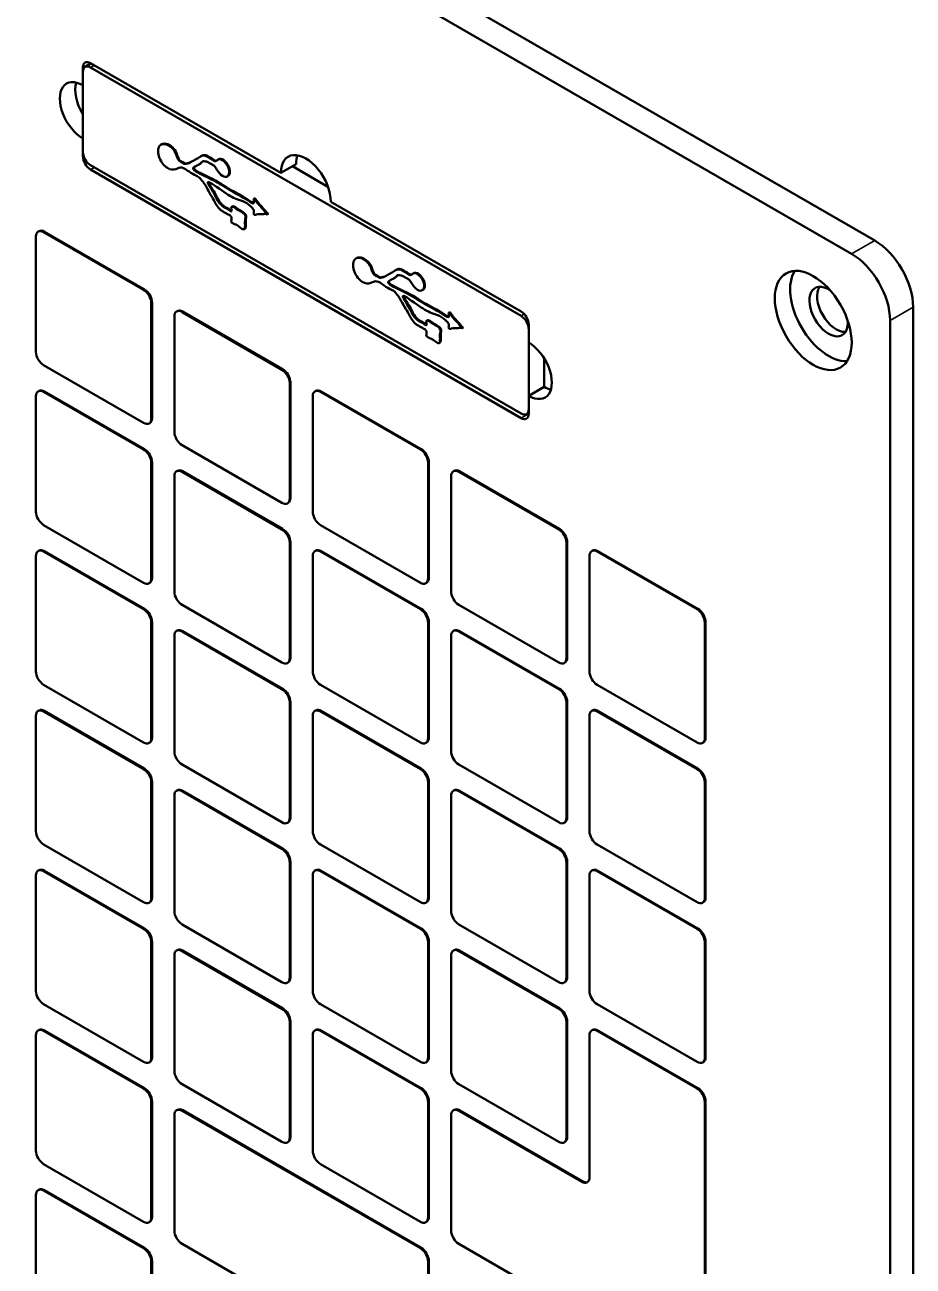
# Model space of a CAD drawing. Header units: millimetres. Extents: x 4735 to 8066, y 756 to 2595.
# Drawn here: x 6259.1 to 6340.8, y 2260.3 to 2374.5 of the extents above; entities that cross this region are included whole.
import ezdxf

# ---------------------------------------------------------------- set-up
doc = ezdxf.new("R2010")
doc.units = ezdxf.units.MM
doc.header["$LTSCALE"] = 1.8
doc.layers.add('외형선(ISO)', color=7, linetype='Continuous', lineweight=50)
doc.layers.add('좁은 외형선(ISO)', color=7, linetype='Continuous', lineweight=35)

msp = doc.modelspace()

# ---------------------------------------------------------------- linework, layer by layer
at = {"layer": '외형선(ISO)'}
for p, q in [((6337.298, 2354.632), (6026.171, 2534.261)), ((6024.049, 2533.036), (6335.176, 2353.407)), ((6264.673, 2370.603), (6265.233, 2370.927)), ((6265.173, 2370.962), (6282.674, 2360.858)), ((6264.466, 2368.921), (6264.466, 2370.554)), ((6264.466, 2362.797), (6264.466, 2370.145)), ((6265.173, 2370.554), (6304.771, 2347.692)), ((6264.466, 2362.389), (6264.466, 2364.022)), ((6271.709, 2363.496), (6271.638, 2363.455)), ((6274.608, 2361.971), (6274.537, 2361.93)), ((6275.402, 2362.431), (6275.331, 2362.39)), ((6276.968, 2362.121), (6276.898, 2362.08)), ((6304.771, 2338.71), (6265.173, 2361.572)), ((6304.771, 2338.302), (6265.173, 2361.164)), ((6275.186, 2361.66), (6275.116, 2361.619)), ((6277.815, 2360.576), (6277.744, 2360.535)), ((6284.088, 2361.674), (6282.674, 2360.858)), ((6287.01, 2359.579), (6283.734, 2361.47)), ((6280.259, 2358.514), (6280.189, 2358.473)), ((6278.217, 2357.775), (6278.146, 2357.734)), ((6287.27, 2358.204), (6304.771, 2348.1)), ((6281.5, 2357.08), (6281.429, 2357.039)), ((6260.152, 2344.385), (6260.152, 2354.999)), ((6260.43, 2355.498), (6260.359, 2355.457)), ((6260.859, 2355.408), (6270.052, 2350.1)), ((6260.93, 2355.448), (6270.122, 2350.141)), ((6279.355, 2355.706), (6279.284, 2355.665)), ((6289.642, 2353.019), (6289.572, 2352.978)), ((6292.541, 2351.495), (6292.471, 2351.454)), ((6293.335, 2351.954), (6293.265, 2351.913)), ((6294.902, 2351.644), (6294.831, 2351.603)), ((6293.12, 2351.184), (6293.049, 2351.143)), ((6295.748, 2350.099), (6295.677, 2350.058)), ((6270.759, 2348.876), (6270.759, 2338.261)), ((6270.83, 2348.916), (6270.83, 2338.302)), ((6273.158, 2348.149), (6273.087, 2348.109)), ((6273.587, 2348.059), (6282.78, 2342.752)), ((6273.658, 2348.1), (6282.85, 2342.793)), ((6298.193, 2348.037), (6298.122, 2347.996)), ((6340.833, 2030.074), (6340.833, 2348.508)), ((6272.88, 2337.036), (6272.88, 2347.651)), ((6296.15, 2347.298), (6296.08, 2347.258)), ((6305.478, 2346.875), (6305.478, 2345.242)), ((6338.712, 2347.283), (6338.712, 2028.85)), ((6299.434, 2346.603), (6299.363, 2346.562)), ((6305.478, 2346.467), (6305.478, 2339.118)), ((6297.288, 2345.229), (6297.217, 2345.188)), ((6306.892, 2341.16), (6306.892, 2343.802)), ((6270.052, 2337.853), (6260.859, 2343.16)), ((6283.487, 2341.527), (6283.487, 2330.913)), ((6283.557, 2341.568), (6283.557, 2330.953)), ((6305.478, 2340.343), (6306.892, 2341.16)), ((6260.152, 2329.688), (6260.152, 2340.302)), ((6260.43, 2340.801), (6260.359, 2340.76)), ((6260.859, 2340.711), (6270.052, 2335.403)), ((6260.93, 2340.751), (6270.122, 2335.444)), ((6285.608, 2329.688), (6285.608, 2340.302)), ((6285.886, 2340.801), (6285.815, 2340.76)), ((6286.315, 2340.711), (6295.508, 2335.403)), ((6286.386, 2340.751), (6295.578, 2335.444)), ((6305.478, 2340.343), (6305.478, 2338.71)), ((6270.622, 2337.844), (6270.552, 2337.803)), ((6305.271, 2338.661), (6305.478, 2338.78)), ((6282.78, 2330.504), (6273.587, 2335.812)), ((6270.759, 2334.179), (6270.759, 2323.564)), ((6270.83, 2334.219), (6270.83, 2323.605)), ((6273.158, 2333.452), (6273.087, 2333.412)), ((6273.587, 2333.362), (6282.78, 2328.055)), ((6273.658, 2333.403), (6282.85, 2328.096)), ((6296.215, 2334.179), (6296.215, 2323.564)), ((6296.285, 2334.219), (6296.285, 2323.605)), ((6298.614, 2333.452), (6298.543, 2333.412)), ((6299.043, 2333.362), (6308.235, 2328.055)), ((6299.114, 2333.403), (6308.306, 2328.096)), ((6272.88, 2322.339), (6272.88, 2332.954)), ((6298.336, 2322.339), (6298.336, 2332.954)), ((6283.35, 2330.496), (6283.28, 2330.455)), ((6270.052, 2323.156), (6260.859, 2328.463)), ((6295.508, 2323.156), (6286.315, 2328.463)), ((6283.487, 2326.83), (6283.487, 2316.216)), ((6283.557, 2326.871), (6283.557, 2316.257)), ((6308.943, 2326.83), (6308.943, 2316.216)), ((6309.013, 2326.871), (6309.013, 2316.257)), ((6260.152, 2314.991), (6260.152, 2325.605)), ((6260.43, 2326.104), (6260.359, 2326.063)), ((6260.859, 2326.014), (6270.052, 2320.706)), ((6260.93, 2326.054), (6270.122, 2320.747)), ((6285.608, 2314.991), (6285.608, 2325.605)), ((6285.886, 2326.104), (6285.815, 2326.063)), ((6286.315, 2326.014), (6295.508, 2320.706)), ((6286.386, 2326.054), (6295.578, 2320.747)), ((6311.064, 2314.991), (6311.064, 2325.605)), ((6311.342, 2326.104), (6311.271, 2326.063)), ((6311.771, 2326.014), (6320.963, 2320.706)), ((6311.842, 2326.054), (6321.034, 2320.747)), ((6270.622, 2323.147), (6270.552, 2323.106)), ((6296.078, 2323.147), (6296.008, 2323.106)), ((6282.78, 2315.807), (6273.587, 2321.115)), ((6308.235, 2315.807), (6299.043, 2321.115)), ((6270.759, 2319.482), (6270.759, 2308.867)), ((6270.83, 2319.523), (6270.83, 2308.908)), ((6296.215, 2319.482), (6296.215, 2308.867)), ((6296.285, 2319.523), (6296.285, 2308.908)), ((6321.671, 2319.482), (6321.671, 2308.867)), ((6321.741, 2319.523), (6321.741, 2308.908)), ((6273.158, 2318.756), (6273.087, 2318.715)), ((6273.587, 2318.665), (6282.78, 2313.358)), ((6273.658, 2318.706), (6282.85, 2313.399)), ((6298.614, 2318.756), (6298.543, 2318.715)), ((6299.043, 2318.665), (6308.235, 2313.358)), ((6299.114, 2318.706), (6308.306, 2313.399)), ((6272.88, 2307.643), (6272.88, 2318.257)), ((6298.336, 2307.643), (6298.336, 2318.257)), ((6283.35, 2315.799), (6283.28, 2315.758)), ((6308.806, 2315.799), (6308.735, 2315.758)), ((6270.052, 2308.459), (6260.859, 2313.766)), ((6295.508, 2308.459), (6286.315, 2313.766)), ((6320.963, 2308.459), (6311.771, 2313.766)), ((6283.487, 2312.133), (6283.487, 2301.519)), ((6283.557, 2312.174), (6283.557, 2301.56)), ((6308.943, 2312.133), (6308.943, 2301.519)), ((6309.013, 2312.174), (6309.013, 2301.56)), ((6260.152, 2300.294), (6260.152, 2310.908)), ((6260.43, 2311.407), (6260.359, 2311.366)), ((6260.859, 2311.317), (6270.052, 2306.01)), ((6260.93, 2311.358), (6270.122, 2306.05)), ((6285.608, 2300.294), (6285.608, 2310.908)), ((6285.886, 2311.407), (6285.815, 2311.366)), ((6286.315, 2311.317), (6295.508, 2306.01)), ((6286.386, 2311.358), (6295.578, 2306.05)), ((6311.064, 2300.294), (6311.064, 2310.908)), ((6311.342, 2311.407), (6311.271, 2311.366)), ((6311.771, 2311.317), (6320.963, 2306.01)), ((6311.842, 2311.358), (6321.034, 2306.05)), ((6270.622, 2308.45), (6270.552, 2308.409)), ((6296.078, 2308.45), (6296.008, 2308.409)), ((6321.534, 2308.45), (6321.463, 2308.409)), ((6282.78, 2301.111), (6273.587, 2306.418)), ((6308.235, 2301.111), (6299.043, 2306.418)), ((6270.759, 2304.785), (6270.759, 2294.17)), ((6270.83, 2304.826), (6270.83, 2294.211)), ((6296.215, 2304.785), (6296.215, 2294.17)), ((6296.285, 2304.826), (6296.285, 2294.211)), ((6321.671, 2304.785), (6321.671, 2294.17)), ((6321.741, 2304.826), (6321.741, 2294.211)), ((6272.88, 2292.946), (6272.88, 2303.56)), ((6273.158, 2304.059), (6273.087, 2304.018)), ((6273.587, 2303.968), (6282.78, 2298.661)), ((6273.658, 2304.009), (6282.85, 2298.702)), ((6298.336, 2292.946), (6298.336, 2303.56)), ((6298.614, 2304.059), (6298.543, 2304.018)), ((6299.043, 2303.968), (6308.235, 2298.661)), ((6299.114, 2304.009), (6308.306, 2298.702)), ((6283.35, 2301.102), (6283.28, 2301.061)), ((6308.806, 2301.102), (6308.735, 2301.061)), ((6270.052, 2293.762), (6260.859, 2299.069)), ((6295.508, 2293.762), (6286.315, 2299.069)), ((6320.963, 2293.762), (6311.771, 2299.069)), ((6260.43, 2296.71), (6260.359, 2296.669)), ((6260.859, 2296.62), (6270.052, 2291.313)), ((6260.93, 2296.661), (6270.122, 2291.353)), ((6283.487, 2297.436), (6283.487, 2286.822)), ((6283.557, 2297.477), (6283.557, 2286.863)), ((6285.886, 2296.71), (6285.815, 2296.669)), ((6286.315, 2296.62), (6295.508, 2291.313)), ((6286.386, 2296.661), (6295.578, 2291.353)), ((6308.943, 2297.436), (6308.943, 2286.822)), ((6309.013, 2297.477), (6309.013, 2286.863)), ((6311.342, 2296.71), (6311.271, 2296.669)), ((6311.771, 2296.62), (6320.963, 2291.313)), ((6311.842, 2296.661), (6321.034, 2291.353)), ((6260.152, 2285.597), (6260.152, 2296.212)), ((6285.608, 2285.597), (6285.608, 2296.212)), ((6311.064, 2285.597), (6311.064, 2296.212)), ((6270.622, 2293.753), (6270.552, 2293.713)), ((6296.078, 2293.753), (6296.008, 2293.713)), ((6321.534, 2293.753), (6321.463, 2293.713)), ((6282.78, 2286.414), (6273.587, 2291.721)), ((6308.235, 2286.414), (6299.043, 2291.721)), ((6270.759, 2290.088), (6270.759, 2279.473)), ((6270.83, 2290.129), (6270.83, 2279.514)), ((6296.215, 2290.088), (6296.215, 2279.473)), ((6296.285, 2290.129), (6296.285, 2279.514)), ((6321.671, 2290.088), (6321.671, 2279.473)), ((6321.741, 2290.129), (6321.741, 2279.514)), ((6272.88, 2278.249), (6272.88, 2288.863)), ((6273.158, 2289.362), (6273.087, 2289.321)), ((6273.587, 2289.271), (6282.78, 2283.964)), ((6273.658, 2289.312), (6282.85, 2284.005)), ((6298.336, 2278.249), (6298.336, 2288.863)), ((6298.614, 2289.362), (6298.543, 2289.321)), ((6299.043, 2289.271), (6308.235, 2283.964)), ((6299.114, 2289.312), (6308.306, 2284.005)), ((6283.35, 2286.405), (6283.28, 2286.364)), ((6308.806, 2286.405), (6308.735, 2286.364)), ((6270.052, 2279.065), (6260.859, 2284.372)), ((6295.508, 2279.065), (6286.315, 2284.372)), ((6320.963, 2279.065), (6311.771, 2284.372)), ((6260.43, 2282.013), (6260.359, 2281.972)), ((6260.859, 2281.923), (6270.052, 2276.616)), ((6260.93, 2281.964), (6270.122, 2276.656)), ((6283.487, 2282.739), (6283.487, 2272.125)), ((6283.557, 2282.78), (6283.557, 2272.166)), ((6285.886, 2282.013), (6285.815, 2281.972)), ((6286.315, 2281.923), (6295.508, 2276.616)), ((6286.386, 2281.964), (6295.578, 2276.656)), ((6308.943, 2282.739), (6308.943, 2272.125)), ((6309.013, 2282.78), (6309.013, 2272.166)), ((6311.342, 2282.013), (6311.271, 2281.972)), ((6311.771, 2281.923), (6320.963, 2276.616)), ((6311.842, 2281.964), (6321.034, 2276.656)), ((6260.152, 2270.9), (6260.152, 2281.515)), ((6285.608, 2270.9), (6285.608, 2281.515)), ((6311.064, 2268.451), (6311.064, 2281.515)), ((6270.622, 2279.056), (6270.552, 2279.016)), ((6296.078, 2279.056), (6296.008, 2279.016)), ((6321.534, 2279.056), (6321.463, 2279.016)), ((6282.78, 2271.717), (6273.587, 2277.024)), ((6308.235, 2271.717), (6299.043, 2277.024)), ((6270.759, 2275.391), (6270.759, 2264.776)), ((6270.83, 2275.432), (6270.83, 2264.817)), ((6296.215, 2275.391), (6296.215, 2264.776)), ((6296.285, 2275.432), (6296.285, 2264.817)), ((6321.671, 2275.391), (6321.671, 2250.079)), ((6321.741, 2275.432), (6321.741, 2250.12)), ((6272.88, 2263.552), (6272.88, 2274.166)), ((6273.158, 2274.665), (6273.087, 2274.624)), ((6273.587, 2274.574), (6295.508, 2261.919)), ((6273.658, 2274.615), (6295.578, 2261.96)), ((6298.336, 2263.552), (6298.336, 2274.166)), ((6298.614, 2274.665), (6298.543, 2274.624)), ((6299.043, 2274.574), (6310.357, 2268.042)), ((6299.114, 2274.615), (6310.428, 2268.083)), ((6283.35, 2271.708), (6283.28, 2271.667)), ((6308.806, 2271.708), (6308.735, 2271.667)), ((6270.052, 2264.368), (6260.859, 2269.675)), ((6295.508, 2264.368), (6286.315, 2269.675)), ((6260.43, 2267.316), (6260.359, 2267.275)), ((6260.859, 2267.226), (6270.052, 2261.919)), ((6260.93, 2267.267), (6270.122, 2261.96)), ((6260.152, 2256.203), (6260.152, 2266.818)), ((6270.622, 2264.359), (6270.552, 2264.319)), ((6296.078, 2264.359), (6296.008, 2264.319)), ((6295.508, 2249.671), (6273.587, 2262.327)), ((6320.963, 2249.671), (6299.043, 2262.327)), ((6270.759, 2260.694), (6270.759, 2250.079)), ((6270.83, 2260.735), (6270.83, 2250.12)), ((6296.215, 2260.694), (6296.215, 2250.079)), ((6296.285, 2260.735), (6296.285, 2250.12))]:
    msp.add_line(p, q, dxfattribs=at)
for centre, major_axis, start_param, end_param in [((6265.173, 2370.145), (-0.5, 0.866), 5.4977871, 7.0685835), ((6265.173, 2369.737), (-0.5, 0.866), 5.4977871, 7.0685835), ((6264.466, 2366.471), (-1.5, 2.598), 5.4977871, 8.6393798), ((6265.88, 2367.288), (1.5, -2.598), 3.6324753, 4.7680595), ((6284.972, 2359.531), (-1.625, 2.815), 3.9269908, 7.0685835), ((6265.173, 2362.389), (-0.5, 0.866), 0.7853982, 2.3561945), ((6265.173, 2361.98), (0.5, -0.866), 3.9269908, 5.4977871), ((6286.386, 2360.347), (1.625, -2.815), 3.5917893, 3.9269908), ((6260.859, 2354.591), (-0.5, 0.866), 5.4977871, 7.0685835), ((6260.93, 2354.632), (-0.5, 0.866), 5.4977871, 6.2831853), ((6337.298, 2350.549), (-2.5, 4.33), 3.9269908, 5.4977871), ((6335.176, 2349.325), (2.5, -4.33), 0.7853982, 2.3561945), ((6333.055, 2348.1), (-2.5, 4.33), 0.2867566, 2.8548361), ((6333.055, 2348.1), (-1.25, 2.165), 5.4196571, 10.2883062), ((6333.762, 2348.508), (-1.25, 2.165), 0.2867566, 2.8548361), ((6270.052, 2349.284), (0.5, -0.866), 0.7853982, 2.3561945), ((6270.122, 2349.325), (0.5, -0.866), 0.7853982, 2.3561945), ((6273.587, 2347.243), (-0.5, 0.866), 5.4977871, 7.0685835), ((6273.658, 2347.283), (-0.5, 0.866), 5.4977871, 6.2831853), ((6304.771, 2347.283), (-0.5, 0.866), 3.9269908, 5.4977871), ((6304.771, 2346.875), (0.5, -0.866), 0.7853982, 2.3561945), ((6305.478, 2342.793), (1.5, -2.598), 5.4977871, 8.6393798), ((6260.859, 2343.977), (-0.5, 0.866), 0.7853982, 2.3561945), ((6282.78, 2341.935), (0.5, -0.866), 0.7853982, 2.3561945), ((6282.85, 2341.976), (0.5, -0.866), 0.7853982, 2.3561945), ((6306.892, 2343.609), (1.5, -2.598), 5.4977871, 5.7923026), ((6260.859, 2339.894), (-0.5, 0.866), 5.4977871, 7.0685835), ((6260.93, 2339.935), (-0.5, 0.866), 5.4977871, 6.2831853), ((6286.315, 2339.894), (-0.5, 0.866), 5.4977871, 7.0685835), ((6286.386, 2339.935), (-0.5, 0.866), 5.4977871, 6.2831853), ((6304.771, 2339.527), (0.5, -0.866), 5.4977871, 7.0685835), ((6270.052, 2338.669), (0.5, -0.866), 5.4977871, 7.0685835), ((6270.122, 2338.71), (0.5, -0.866), 0, 0.7853982), ((6304.771, 2339.118), (0.5, -0.866), 5.4977871, 7.0685835), ((6273.587, 2336.628), (-0.5, 0.866), 0.7853982, 2.3561945), ((6270.122, 2334.628), (0.5, -0.866), 0.7853982, 2.3561945), ((6295.578, 2334.628), (0.5, -0.866), 0.7853982, 2.3561945), ((6270.052, 2334.587), (0.5, -0.866), 0.7853982, 2.3561945), ((6295.508, 2334.587), (0.5, -0.866), 0.7853982, 2.3561945), ((6273.587, 2332.546), (-0.5, 0.866), 5.4977871, 7.0685835), ((6273.658, 2332.586), (-0.5, 0.866), 5.4977871, 6.2831853), ((6299.043, 2332.546), (-0.5, 0.866), 5.4977871, 7.0685835), ((6299.114, 2332.586), (-0.5, 0.866), 5.4977871, 6.2831853), ((6282.78, 2331.321), (0.5, -0.866), 5.4977871, 7.0685835), ((6282.85, 2331.362), (0.5, -0.866), 0, 0.7853982), ((6260.859, 2329.28), (-0.5, 0.866), 0.7853982, 2.3561945), ((6286.315, 2329.28), (-0.5, 0.866), 0.7853982, 2.3561945), ((6282.78, 2327.238), (0.5, -0.866), 0.7853982, 2.3561945), ((6282.85, 2327.279), (0.5, -0.866), 0.7853982, 2.3561945), ((6308.235, 2327.238), (0.5, -0.866), 0.7853982, 2.3561945), ((6308.306, 2327.279), (0.5, -0.866), 0.7853982, 2.3561945), ((6260.859, 2325.197), (-0.5, 0.866), 5.4977871, 7.0685835), ((6260.93, 2325.238), (-0.5, 0.866), 5.4977871, 6.2831853), ((6286.315, 2325.197), (-0.5, 0.866), 5.4977871, 7.0685835), ((6286.386, 2325.238), (-0.5, 0.866), 5.4977871, 6.2831853), ((6311.771, 2325.197), (-0.5, 0.866), 5.4977871, 7.0685835), ((6311.842, 2325.238), (-0.5, 0.866), 5.4977871, 6.2831853), ((6270.052, 2323.972), (0.5, -0.866), 5.4977871, 7.0685835), ((6270.122, 2324.013), (0.5, -0.866), 0, 0.7853982), ((6295.508, 2323.972), (0.5, -0.866), 5.4977871, 7.0685835), ((6295.578, 2324.013), (0.5, -0.866), 0, 0.7853982), ((6273.587, 2321.931), (-0.5, 0.866), 0.7853982, 2.3561945), ((6299.043, 2321.931), (-0.5, 0.866), 0.7853982, 2.3561945), ((6270.052, 2319.89), (0.5, -0.866), 0.7853982, 2.3561945), ((6270.122, 2319.931), (0.5, -0.866), 0.7853982, 2.3561945), ((6295.508, 2319.89), (0.5, -0.866), 0.7853982, 2.3561945), ((6295.578, 2319.931), (0.5, -0.866), 0.7853982, 2.3561945), ((6320.963, 2319.89), (0.5, -0.866), 0.7853982, 2.3561945), ((6321.034, 2319.931), (0.5, -0.866), 0.7853982, 2.3561945), ((6273.587, 2317.849), (-0.5, 0.866), 5.4977871, 7.0685835), ((6273.658, 2317.89), (-0.5, 0.866), 5.4977871, 6.2831853), ((6299.043, 2317.849), (-0.5, 0.866), 5.4977871, 7.0685835), ((6299.114, 2317.89), (-0.5, 0.866), 5.4977871, 6.2831853), ((6282.78, 2316.624), (0.5, -0.866), 5.4977871, 7.0685835), ((6282.85, 2316.665), (0.5, -0.866), 0, 0.7853982), ((6308.235, 2316.624), (0.5, -0.866), 5.4977871, 7.0685835), ((6308.306, 2316.665), (0.5, -0.866), 0, 0.7853982), ((6260.859, 2314.583), (-0.5, 0.866), 0.7853982, 2.3561945), ((6286.315, 2314.583), (-0.5, 0.866), 0.7853982, 2.3561945), ((6311.771, 2314.583), (-0.5, 0.866), 0.7853982, 2.3561945), ((6282.78, 2312.541), (0.5, -0.866), 0.7853982, 2.3561945), ((6282.85, 2312.582), (0.5, -0.866), 0.7853982, 2.3561945), ((6308.235, 2312.541), (0.5, -0.866), 0.7853982, 2.3561945), ((6308.306, 2312.582), (0.5, -0.866), 0.7853982, 2.3561945), ((6260.859, 2310.5), (-0.5, 0.866), 5.4977871, 7.0685835), ((6260.93, 2310.541), (-0.5, 0.866), 5.4977871, 6.2831853), ((6286.315, 2310.5), (-0.5, 0.866), 5.4977871, 7.0685835), ((6286.386, 2310.541), (-0.5, 0.866), 5.4977871, 6.2831853), ((6311.771, 2310.5), (-0.5, 0.866), 5.4977871, 7.0685835), ((6311.842, 2310.541), (-0.5, 0.866), 5.4977871, 6.2831853), ((6270.052, 2309.275), (0.5, -0.866), 5.4977871, 7.0685835), ((6270.122, 2309.316), (0.5, -0.866), 0, 0.7853982), ((6295.508, 2309.275), (0.5, -0.866), 5.4977871, 7.0685835), ((6295.578, 2309.316), (0.5, -0.866), 0, 0.7853982), ((6320.963, 2309.275), (0.5, -0.866), 5.4977871, 7.0685835), ((6321.034, 2309.316), (0.5, -0.866), 0, 0.7853982), ((6273.587, 2307.234), (-0.5, 0.866), 0.7853982, 2.3561945), ((6299.043, 2307.234), (-0.5, 0.866), 0.7853982, 2.3561945), ((6270.052, 2305.193), (0.5, -0.866), 0.7853982, 2.3561945), ((6270.122, 2305.234), (0.5, -0.866), 0.7853982, 2.3561945), ((6295.508, 2305.193), (0.5, -0.866), 0.7853982, 2.3561945), ((6295.578, 2305.234), (0.5, -0.866), 0.7853982, 2.3561945), ((6320.963, 2305.193), (0.5, -0.866), 0.7853982, 2.3561945), ((6321.034, 2305.234), (0.5, -0.866), 0.7853982, 2.3561945), ((6273.587, 2303.152), (-0.5, 0.866), 5.4977871, 7.0685835), ((6273.658, 2303.193), (-0.5, 0.866), 5.4977871, 6.2831853), ((6299.043, 2303.152), (-0.5, 0.866), 5.4977871, 7.0685835), ((6299.114, 2303.193), (-0.5, 0.866), 5.4977871, 6.2831853), ((6282.78, 2301.927), (0.5, -0.866), 5.4977871, 7.0685835), ((6282.85, 2301.968), (0.5, -0.866), 0, 0.7853982), ((6308.235, 2301.927), (0.5, -0.866), 5.4977871, 7.0685835), ((6308.306, 2301.968), (0.5, -0.866), 0, 0.7853982), ((6260.859, 2299.886), (-0.5, 0.866), 0.7853982, 2.3561945), ((6286.315, 2299.886), (-0.5, 0.866), 0.7853982, 2.3561945), ((6311.771, 2299.886), (-0.5, 0.866), 0.7853982, 2.3561945), ((6282.78, 2297.845), (0.5, -0.866), 0.7853982, 2.3561945), ((6282.85, 2297.885), (0.5, -0.866), 0.7853982, 2.3561945), ((6308.235, 2297.845), (0.5, -0.866), 0.7853982, 2.3561945), ((6308.306, 2297.885), (0.5, -0.866), 0.7853982, 2.3561945), ((6260.859, 2295.803), (-0.5, 0.866), 5.4977871, 7.0685835), ((6260.93, 2295.844), (-0.5, 0.866), 5.4977871, 6.2831853), ((6286.315, 2295.803), (-0.5, 0.866), 5.4977871, 7.0685835), ((6286.386, 2295.844), (-0.5, 0.866), 5.4977871, 6.2831853), ((6311.771, 2295.803), (-0.5, 0.866), 5.4977871, 7.0685835), ((6311.842, 2295.844), (-0.5, 0.866), 5.4977871, 6.2831853), ((6270.052, 2294.579), (0.5, -0.866), 5.4977871, 7.0685835), ((6270.122, 2294.619), (0.5, -0.866), 0, 0.7853982), ((6295.508, 2294.579), (0.5, -0.866), 5.4977871, 7.0685835), ((6295.578, 2294.619), (0.5, -0.866), 0, 0.7853982), ((6320.963, 2294.579), (0.5, -0.866), 5.4977871, 7.0685835), ((6321.034, 2294.619), (0.5, -0.866), 0, 0.7853982), ((6273.587, 2292.537), (-0.5, 0.866), 0.7853982, 2.3561945), ((6299.043, 2292.537), (-0.5, 0.866), 0.7853982, 2.3561945), ((6270.052, 2290.496), (0.5, -0.866), 0.7853982, 2.3561945), ((6270.122, 2290.537), (0.5, -0.866), 0.7853982, 2.3561945), ((6295.508, 2290.496), (0.5, -0.866), 0.7853982, 2.3561945), ((6295.578, 2290.537), (0.5, -0.866), 0.7853982, 2.3561945), ((6320.963, 2290.496), (0.5, -0.866), 0.7853982, 2.3561945), ((6321.034, 2290.537), (0.5, -0.866), 0.7853982, 2.3561945), ((6273.587, 2288.455), (-0.5, 0.866), 5.4977871, 7.0685835), ((6273.658, 2288.496), (-0.5, 0.866), 5.4977871, 6.2831853), ((6299.043, 2288.455), (-0.5, 0.866), 5.4977871, 7.0685835), ((6299.114, 2288.496), (-0.5, 0.866), 5.4977871, 6.2831853), ((6282.78, 2287.23), (0.5, -0.866), 5.4977871, 7.0685835), ((6282.85, 2287.271), (0.5, -0.866), 0, 0.7853982), ((6308.235, 2287.23), (0.5, -0.866), 5.4977871, 7.0685835), ((6308.306, 2287.271), (0.5, -0.866), 0, 0.7853982), ((6260.859, 2285.189), (-0.5, 0.866), 0.7853982, 2.3561945), ((6286.315, 2285.189), (-0.5, 0.866), 0.7853982, 2.3561945), ((6311.771, 2285.189), (-0.5, 0.866), 0.7853982, 2.3561945), ((6282.78, 2283.148), (0.5, -0.866), 0.7853982, 2.3561945), ((6282.85, 2283.188), (0.5, -0.866), 0.7853982, 2.3561945), ((6308.235, 2283.148), (0.5, -0.866), 0.7853982, 2.3561945), ((6308.306, 2283.188), (0.5, -0.866), 0.7853982, 2.3561945), ((6260.859, 2281.106), (-0.5, 0.866), 5.4977871, 7.0685835), ((6260.93, 2281.147), (-0.5, 0.866), 5.4977871, 6.2831853), ((6286.315, 2281.106), (-0.5, 0.866), 5.4977871, 7.0685835), ((6286.386, 2281.147), (-0.5, 0.866), 5.4977871, 6.2831853), ((6311.771, 2281.106), (-0.5, 0.866), 5.4977871, 7.0685835), ((6311.842, 2281.147), (-0.5, 0.866), 5.4977871, 6.2831853), ((6270.052, 2279.882), (0.5, -0.866), 5.4977871, 7.0685835), ((6270.122, 2279.922), (0.5, -0.866), 0, 0.7853982), ((6295.508, 2279.882), (0.5, -0.866), 5.4977871, 7.0685835), ((6295.578, 2279.922), (0.5, -0.866), 0, 0.7853982), ((6320.963, 2279.882), (0.5, -0.866), 5.4977871, 7.0685835), ((6321.034, 2279.922), (0.5, -0.866), 0, 0.7853982), ((6273.587, 2277.84), (-0.5, 0.866), 0.7853982, 2.3561945), ((6299.043, 2277.84), (-0.5, 0.866), 0.7853982, 2.3561945), ((6270.052, 2275.799), (0.5, -0.866), 0.7853982, 2.3561945), ((6270.122, 2275.84), (0.5, -0.866), 0.7853982, 2.3561945), ((6295.508, 2275.799), (0.5, -0.866), 0.7853982, 2.3561945), ((6295.578, 2275.84), (0.5, -0.866), 0.7853982, 2.3561945), ((6320.963, 2275.799), (0.5, -0.866), 0.7853982, 2.3561945), ((6321.034, 2275.84), (0.5, -0.866), 0.7853982, 2.3561945), ((6273.587, 2273.758), (-0.5, 0.866), 5.4977871, 7.0685835), ((6273.658, 2273.799), (-0.5, 0.866), 5.4977871, 6.2831853), ((6299.043, 2273.758), (-0.5, 0.866), 5.4977871, 7.0685835), ((6299.114, 2273.799), (-0.5, 0.866), 5.4977871, 6.2831853), ((6282.78, 2272.533), (0.5, -0.866), 5.4977871, 7.0685835), ((6282.85, 2272.574), (0.5, -0.866), 0, 0.7853982), ((6308.235, 2272.533), (0.5, -0.866), 5.4977871, 7.0685835), ((6308.306, 2272.574), (0.5, -0.866), 0, 0.7853982), ((6260.859, 2270.492), (-0.5, 0.866), 0.7853982, 2.3561945), ((6286.315, 2270.492), (-0.5, 0.866), 0.7853982, 2.3561945), ((6310.357, 2268.859), (0.5, -0.866), 5.4977871, 7.0685835), ((6310.428, 2268.9), (0.5, -0.866), 5.4977871, 6.2124156), ((6260.859, 2266.409), (-0.5, 0.866), 5.4977871, 7.0685835), ((6260.93, 2266.45), (-0.5, 0.866), 5.4977871, 6.2831853), ((6270.052, 2265.185), (0.5, -0.866), 5.4977871, 7.0685835), ((6270.122, 2265.226), (0.5, -0.866), 0, 0.7853982), ((6295.508, 2265.185), (0.5, -0.866), 5.4977871, 7.0685835), ((6295.578, 2265.226), (0.5, -0.866), 0, 0.7853982), ((6273.587, 2263.143), (-0.5, 0.866), 0.7853982, 2.3561945), ((6299.043, 2263.143), (-0.5, 0.866), 0.7853982, 2.3561945), ((6270.052, 2261.102), (0.5, -0.866), 0.7853982, 2.3561945), ((6270.122, 2261.143), (0.5, -0.866), 0.7853982, 2.3561945), ((6295.508, 2261.102), (0.5, -0.866), 0.7853982, 2.3561945), ((6295.578, 2261.143), (0.5, -0.866), 0.7853982, 2.3561945)]:
    msp.add_ellipse(centre, major_axis=major_axis, ratio=0.5773503, start_param=start_param, end_param=end_param, dxfattribs=at)
msp.add_ellipse((6331.641, 2347.283), major_axis=(2.5, -4.33), ratio=0.5773503, dxfattribs=at)
for points, knots in [([(6281.429, 2357.041), (6281.432, 2357.037), (6281.142, 2357.123), (6281.046, 2356.989), (6280.615, 2357.124), (6280.157, 2356.891), (6280.177, 2357.235), (6280.22, 2357.405), (6279.673, 2358.149), (6278.539, 2358.389), (6277.537, 2358.991), (6275.559, 2360.475), (6276.366, 2359.247), (6276.683, 2358.708), (6276.897, 2358.199), (6277.124, 2357.983), (6277.232, 2357.86), (6277.406, 2357.716), (6277.634, 2357.6), (6277.859, 2357.497), (6278.16, 2357.229), (6278.123, 2357.519), (6278.084, 2357.726), (6278.307, 2357.781), (6278.648, 2357.459), (6279.007, 2357.318), (6279.499, 2356.941), (6279.337, 2356.449), (6279.407, 2356.01), (6279.312, 2355.501), (6278.813, 2355.947), (6278.509, 2356.127), (6278.083, 2356.259), (6278.125, 2356.558), (6278.174, 2356.736), (6277.989, 2356.986), (6277.767, 2357.046), (6277.503, 2357.224), (6277.259, 2357.349), (6277.039, 2357.522), (6276.817, 2357.793), (6276.567, 2358.255), (6276.219, 2358.853), (6275.861, 2359.447), (6275.623, 2359.923), (6275.395, 2360.169), (6275.199, 2360.444), (6274.783, 2360.647), (6274.256, 2360.935), (6273.528, 2361.512), (6273.009, 2361.134), (6272.243, 2361.128), (6271.343, 2362.259), (6271.343, 2363.5), (6272.189, 2363.598), (6273.04, 2362.867), (6273.18, 2361.989), (6273.525, 2361.855), (6273.696, 2361.738), (6273.881, 2361.657), (6274.017, 2361.725), (6274.234, 2361.736), (6274.479, 2361.905), (6274.822, 2362.084), (6275.164, 2362.274), (6275.404, 2362.447), (6275.611, 2362.473), (6275.816, 2362.405), (6276.058, 2362.251), (6276.322, 2362.119), (6276.695, 2361.82), (6276.917, 2362.239), (6277.52, 2361.944), (6277.988, 2361.169), (6277.889, 2360.454), (6277.276, 2360.479), (6276.851, 2361.054), (6276.55, 2361.551), (6276.237, 2361.67), (6276.016, 2361.821), (6275.829, 2361.907), (6275.709, 2361.911), (6275.493, 2361.97), (6275.296, 2361.716), (6274.997, 2361.548), (6274.193, 2361.207), (6276.518, 2360.251), (6277.856, 2359.281), (6279.109, 2358.677), (6280.229, 2357.944), (6280.188, 2358.275), (6280.155, 2358.602), (6280.496, 2358.077), (6280.757, 2357.828), (6281.098, 2357.419), (6281.318, 2357.169), (6281.429, 2357.041)], [0, 0, 0, 0, 0.0003041, 0.011783, 0.0232743, 0.034151, 0.0371542, 0.0422326, 0.0459047, 0.0809207, 0.1159344, 0.1463142, 0.1590724, 0.1718402, 0.1829565, 0.1854495, 0.189206, 0.1917533, 0.1984793, 0.2052162, 0.2107184, 0.2141864, 0.2190604, 0.2218862, 0.2322266, 0.2425343, 0.2507671, 0.2613476, 0.2719234, 0.2801583, 0.2904559, 0.300778, 0.3081192, 0.3124202, 0.3177415, 0.3203504, 0.3269807, 0.3336158, 0.3398756, 0.3448873, 0.3497687, 0.3582315, 0.3719786, 0.3857254, 0.3945118, 0.3989611, 0.403855, 0.4117293, 0.4280037, 0.4442572, 0.4611595, 0.4817782, 0.5023384, 0.5256803, 0.546262, 0.5668582, 0.5801038, 0.5850317, 0.5899532, 0.5931233, 0.5982286, 0.6031016, 0.611235, 0.6246076, 0.6379926, 0.6464535, 0.6509414, 0.6554992, 0.6616581, 0.6685514, 0.6754369, 0.6867053, 0.7000069, 0.7134821, 0.7283974, 0.7417104, 0.7552306, 0.7634558, 0.7702268, 0.7770096, 0.7800577, 0.7838081, 0.786721, 0.7961746, 0.8087024, 0.8212308, 0.8550614, 0.9015799, 0.9481506, 0.9578413, 0.9626416, 0.9660235, 0.9731012, 0.981681, 0.9909139, 1, 1, 1, 1]), ([(6271.709, 2363.496), (6271.859, 2363.582), (6272.342, 2363.568), (6273.111, 2362.908), (6273.251, 2362.03), (6273.596, 2361.896), (6273.767, 2361.779), (6273.952, 2361.698), (6274.088, 2361.766), (6274.25, 2361.774), (6274.336, 2361.811), (6274.37, 2361.829)], [0.530917473, 0.530917473, 0.530917473, 0.530917473, 0.546261956, 0.566858209, 0.580103839, 0.585031667, 0.589953194, 0.593123272, 0.598228582, 0.603101555, 0.60662781, 0.60662781, 0.60662781, 0.60662781]), ([(6274.608, 2361.971), (6274.702, 2362.025), (6274.853, 2362.105), (6275.004, 2362.188), (6275.06, 2362.219)], [0.61488929, 0.61488929, 0.61488929, 0.61488929, 0.624607623, 0.630371691, 0.630371691, 0.630371691, 0.630371691]), ([(6275.509, 2361.924), (6275.465, 2361.89), (6275.365, 2361.778), (6275.259, 2361.702), (6275.186, 2361.66)], [0.791411555, 0.791411555, 0.791411555, 0.791411555, 0.796174571, 0.803851574, 0.803851574, 0.803851574, 0.803851574]), ([(6275.402, 2362.431), (6275.441, 2362.453), (6275.526, 2362.495), (6275.681, 2362.513), (6275.887, 2362.446), (6276.128, 2362.292), (6276.393, 2362.16), (6276.64, 2361.962), (6276.744, 2361.977), (6276.772, 2361.988)], [0.642409497, 0.642409497, 0.642409497, 0.642409497, 0.646453457, 0.650941392, 0.655499182, 0.661658053, 0.668551434, 0.675436932, 0.678279154, 0.678279154, 0.678279154, 0.678279154]), ([(6276.968, 2362.121), (6276.984, 2362.13), (6277.141, 2362.204), (6277.59, 2361.985), (6278.059, 2361.21), (6277.987, 2360.697), (6277.83, 2360.585), (6277.815, 2360.576)], [0.68512695, 0.68512695, 0.68512695, 0.68512695, 0.68670526, 0.700006934, 0.71348211, 0.728397392, 0.729942232, 0.729942232, 0.729942232, 0.729942232]), ([(6274.788, 2361.456), (6274.74, 2361.424), (6274.449, 2361.171), (6276.589, 2360.292), (6277.927, 2359.322), (6279.147, 2358.734), (6280.113, 2358.107), (6280.191, 2358.098)], [0.81613843, 0.81613843, 0.81613843, 0.81613843, 0.8212308, 0.85506141, 0.90157992, 0.94815063, 0.95513546, 0.95513546, 0.95513546, 0.95513546]), ([(6276.028, 2360.014), (6276.028, 2360.003), (6276.045, 2359.883), (6276.436, 2359.288), (6276.754, 2358.749), (6276.968, 2358.24), (6277.195, 2358.024), (6277.303, 2357.901), (6277.477, 2357.756), (6277.704, 2357.641), (6277.906, 2357.549), (6278.091, 2357.393), (6278.137, 2357.369)], [0.144729534, 0.144729534, 0.144729534, 0.144729534, 0.146314206, 0.159072439, 0.171840203, 0.182956493, 0.185449503, 0.18920601, 0.191753308, 0.198479262, 0.205216213, 0.208726326, 0.208726326, 0.208726326, 0.208726326]), ([(6280.259, 2358.514), (6280.296, 2358.535), (6280.57, 2358.115), (6280.827, 2357.869), (6281.168, 2357.46), (6281.389, 2357.209), (6281.499, 2357.082)], [0.966292759, 0.966292759, 0.966292759, 0.966292759, 0.973101222, 0.981680956, 0.990913863, 1, 1, 1, 1]), ([(6278.217, 2357.775), (6278.236, 2357.786), (6278.39, 2357.811), (6278.719, 2357.5), (6279.078, 2357.358), (6279.57, 2356.981), (6279.408, 2356.49), (6279.476, 2356.06), (6279.42, 2355.743), (6279.355, 2355.706)], [0.219906135, 0.219906135, 0.219906135, 0.219906135, 0.221886244, 0.232226612, 0.2425343, 0.250767078, 0.261347589, 0.271923396, 0.279539942, 0.279539942, 0.279539942, 0.279539942]), ([(6299.362, 2346.564), (6299.366, 2346.56), (6299.075, 2346.647), (6298.98, 2346.512), (6298.548, 2346.647), (6298.09, 2346.414), (6298.11, 2346.758), (6298.153, 2346.928), (6297.606, 2347.672), (6296.472, 2347.912), (6295.471, 2348.515), (6293.493, 2349.998), (6294.299, 2348.77), (6294.617, 2348.232), (6294.831, 2347.723), (6295.058, 2347.506), (6295.166, 2347.383), (6295.34, 2347.239), (6295.567, 2347.123), (6295.793, 2347.02), (6296.094, 2346.753), (6296.056, 2347.043), (6296.017, 2347.249), (6296.241, 2347.305), (6296.581, 2346.982), (6296.941, 2346.841), (6297.432, 2346.464), (6297.27, 2345.972), (6297.34, 2345.533), (6297.245, 2345.024), (6296.747, 2345.471), (6296.442, 2345.65), (6296.017, 2345.783), (6296.058, 2346.081), (6296.108, 2346.26), (6295.922, 2346.509), (6295.7, 2346.569), (6295.436, 2346.747), (6295.192, 2346.872), (6294.973, 2347.045), (6294.751, 2347.316), (6294.501, 2347.778), (6294.152, 2348.376), (6293.794, 2348.97), (6293.556, 2349.446), (6293.328, 2349.692), (6293.132, 2349.967), (6292.716, 2350.171), (6292.189, 2350.459), (6291.461, 2351.036), (6290.942, 2350.658), (6290.176, 2350.651), (6289.276, 2351.782), (6289.276, 2353.023), (6290.123, 2353.121), (6290.974, 2352.39), (6291.114, 2351.512), (6291.459, 2351.378), (6291.63, 2351.262), (6291.815, 2351.18), (6291.951, 2351.248), (6292.167, 2351.259), (6292.413, 2351.428), (6292.755, 2351.608), (6293.098, 2351.797), (6293.337, 2351.971), (6293.544, 2351.996), (6293.749, 2351.928), (6293.991, 2351.774), (6294.256, 2351.643), (6294.628, 2351.344), (6294.85, 2351.762), (6295.453, 2351.467), (6295.922, 2350.693), (6295.822, 2349.978), (6295.21, 2350.002), (6294.785, 2350.577), (6294.483, 2351.074), (6294.171, 2351.193), (6293.949, 2351.344), (6293.762, 2351.431), (6293.642, 2351.434), (6293.426, 2351.493), (6293.229, 2351.239), (6292.931, 2351.071), (6292.126, 2350.73), (6294.451, 2349.774), (6295.789, 2348.804), (6297.042, 2348.201), (6298.162, 2347.468), (6298.121, 2347.799), (6298.088, 2348.125), (6298.429, 2347.6), (6298.69, 2347.351), (6299.031, 2346.942), (6299.251, 2346.692), (6299.362, 2346.564)], [0, 0, 0, 0, 0.0003041, 0.011783, 0.0232743, 0.034151, 0.0371542, 0.0422326, 0.0459047, 0.0809207, 0.1159344, 0.1463142, 0.1590724, 0.1718402, 0.1829565, 0.1854495, 0.189206, 0.1917533, 0.1984793, 0.2052162, 0.2107184, 0.2141864, 0.2190604, 0.2218862, 0.2322266, 0.2425343, 0.2507671, 0.2613476, 0.2719234, 0.2801583, 0.2904559, 0.300778, 0.3081192, 0.3124202, 0.3177415, 0.3203504, 0.3269807, 0.3336158, 0.3398756, 0.3448873, 0.3497687, 0.3582315, 0.3719786, 0.3857254, 0.3945118, 0.3989611, 0.403855, 0.4117293, 0.4280037, 0.4442572, 0.4611595, 0.4817782, 0.5023384, 0.5256803, 0.546262, 0.5668582, 0.5801038, 0.5850317, 0.5899532, 0.5931233, 0.5982286, 0.6031016, 0.611235, 0.6246076, 0.6379926, 0.6464535, 0.6509414, 0.6554992, 0.6616581, 0.6685514, 0.6754369, 0.6867053, 0.7000069, 0.7134821, 0.7283974, 0.7417104, 0.7552306, 0.7634558, 0.7702268, 0.7770096, 0.7800577, 0.7838081, 0.786721, 0.7961746, 0.8087024, 0.8212308, 0.8550614, 0.9015799, 0.9481506, 0.9578413, 0.9626416, 0.9660235, 0.9731012, 0.981681, 0.9909139, 1, 1, 1, 1]), ([(6289.642, 2353.019), (6289.792, 2353.106), (6290.276, 2353.092), (6291.044, 2352.431), (6291.185, 2351.553), (6291.53, 2351.419), (6291.701, 2351.302), (6291.885, 2351.221), (6292.021, 2351.289), (6292.183, 2351.297), (6292.269, 2351.334), (6292.304, 2351.352)], [0.530917473, 0.530917473, 0.530917473, 0.530917473, 0.546261956, 0.566858209, 0.580103839, 0.585031667, 0.589953194, 0.593123272, 0.598228582, 0.603101555, 0.60662781, 0.60662781, 0.60662781, 0.60662781]), ([(6292.541, 2351.495), (6292.635, 2351.549), (6292.787, 2351.629), (6292.938, 2351.711), (6292.993, 2351.743)], [0.61488929, 0.61488929, 0.61488929, 0.61488929, 0.624607623, 0.630371691, 0.630371691, 0.630371691, 0.630371691]), ([(6293.442, 2351.447), (6293.399, 2351.414), (6293.298, 2351.301), (6293.193, 2351.226), (6293.12, 2351.184)], [0.791411555, 0.791411555, 0.791411555, 0.791411555, 0.796174571, 0.803851574, 0.803851574, 0.803851574, 0.803851574]), ([(6293.335, 2351.954), (6293.374, 2351.977), (6293.46, 2352.018), (6293.615, 2352.037), (6293.82, 2351.969), (6294.062, 2351.815), (6294.326, 2351.684), (6294.573, 2351.485), (6294.677, 2351.5), (6294.706, 2351.512)], [0.642409497, 0.642409497, 0.642409497, 0.642409497, 0.646453457, 0.650941392, 0.655499182, 0.661658053, 0.668551434, 0.675436932, 0.678279154, 0.678279154, 0.678279154, 0.678279154]), ([(6294.902, 2351.644), (6294.918, 2351.653), (6295.074, 2351.728), (6295.524, 2351.508), (6295.992, 2350.733), (6295.921, 2350.22), (6295.764, 2350.108), (6295.748, 2350.099)], [0.68512695, 0.68512695, 0.68512695, 0.68512695, 0.68670526, 0.700006934, 0.71348211, 0.728397392, 0.729942232, 0.729942232, 0.729942232, 0.729942232]), ([(6292.722, 2350.979), (6292.673, 2350.948), (6292.383, 2350.694), (6294.522, 2349.815), (6295.86, 2348.845), (6297.08, 2348.257), (6298.047, 2347.63), (6298.124, 2347.621)], [0.81613843, 0.81613843, 0.81613843, 0.81613843, 0.8212308, 0.85506141, 0.90157992, 0.94815063, 0.95513546, 0.95513546, 0.95513546, 0.95513546]), ([(6293.962, 2349.537), (6293.961, 2349.526), (6293.979, 2349.406), (6294.37, 2348.811), (6294.688, 2348.272), (6294.901, 2347.764), (6295.128, 2347.547), (6295.236, 2347.424), (6295.41, 2347.28), (6295.638, 2347.164), (6295.84, 2347.072), (6296.024, 2346.917), (6296.071, 2346.893)], [0.144729534, 0.144729534, 0.144729534, 0.144729534, 0.146314206, 0.159072439, 0.171840203, 0.182956493, 0.185449503, 0.18920601, 0.191753308, 0.198479262, 0.205216213, 0.208726326, 0.208726326, 0.208726326, 0.208726326]), ([(6298.193, 2348.037), (6298.229, 2348.058), (6298.503, 2347.638), (6298.761, 2347.392), (6299.102, 2346.983), (6299.322, 2346.733), (6299.433, 2346.605)], [0.966292759, 0.966292759, 0.966292759, 0.966292759, 0.973101222, 0.981680956, 0.990913863, 1, 1, 1, 1]), ([(6296.15, 2347.298), (6296.169, 2347.309), (6296.324, 2347.334), (6296.652, 2347.023), (6297.012, 2346.882), (6297.503, 2346.505), (6297.341, 2346.013), (6297.409, 2345.583), (6297.353, 2345.267), (6297.288, 2345.229)], [0.219906135, 0.219906135, 0.219906135, 0.219906135, 0.221886244, 0.232226612, 0.2425343, 0.250767078, 0.261347589, 0.271923396, 0.279539942, 0.279539942, 0.279539942, 0.279539942])]:
    msp.add_open_spline(points, degree=3, knots=knots, dxfattribs=at)
for points in [[(6281.499, 2357.082), (6281.5, 2357.081), (6281.501, 2357.08), (6281.5, 2357.08)], [(6299.433, 2346.605), (6299.434, 2346.604), (6299.434, 2346.603), (6299.434, 2346.603)]]:
    msp.add_open_spline(points, degree=3, dxfattribs=at)
at = {"layer": '좁은 외형선(ISO)'}
for p, q in [((6264.466, 2370.554), (6265.173, 2370.962)), ((6265.173, 2370.554), (6265.526, 2370.758)), ((6264.528, 2362.425), (6264.466, 2362.389)), ((6265.173, 2361.164), (6265.526, 2361.368)), ((6281.499, 2357.082), (6281.429, 2357.041)), ((6260.93, 2355.448), (6260.859, 2355.408)), ((6337.298, 2354.632), (6335.176, 2353.407)), ((6270.122, 2350.141), (6270.052, 2350.1)), ((6270.83, 2348.916), (6270.759, 2348.876)), ((6273.658, 2348.1), (6273.587, 2348.059)), ((6338.712, 2347.283), (6340.833, 2348.508)), ((6305.062, 2347.86), (6304.771, 2347.692)), ((6299.433, 2346.605), (6299.362, 2346.564)), ((6282.85, 2342.793), (6282.78, 2342.752)), ((6283.557, 2341.568), (6283.487, 2341.527)), ((6260.93, 2340.751), (6260.859, 2340.711)), ((6286.386, 2340.751), (6286.315, 2340.711)), ((6270.83, 2338.302), (6270.759, 2338.261)), ((6305.478, 2338.71), (6304.771, 2338.302)), ((6270.122, 2335.444), (6270.052, 2335.403)), ((6295.578, 2335.444), (6295.508, 2335.403)), ((6270.83, 2334.219), (6270.759, 2334.179)), ((6273.658, 2333.403), (6273.587, 2333.362)), ((6296.285, 2334.219), (6296.215, 2334.179)), ((6299.114, 2333.403), (6299.043, 2333.362)), ((6283.557, 2330.953), (6283.487, 2330.913)), ((6282.85, 2328.096), (6282.78, 2328.055)), ((6308.306, 2328.096), (6308.235, 2328.055)), ((6283.557, 2326.871), (6283.487, 2326.83)), ((6309.013, 2326.871), (6308.943, 2326.83)), ((6260.93, 2326.054), (6260.859, 2326.014)), ((6286.386, 2326.054), (6286.315, 2326.014)), ((6311.842, 2326.054), (6311.771, 2326.014)), ((6270.83, 2323.605), (6270.759, 2323.564)), ((6296.285, 2323.605), (6296.215, 2323.564)), ((6270.122, 2320.747), (6270.052, 2320.706)), ((6295.578, 2320.747), (6295.508, 2320.706)), ((6321.034, 2320.747), (6320.963, 2320.706)), ((6270.83, 2319.523), (6270.759, 2319.482)), ((6296.285, 2319.523), (6296.215, 2319.482)), ((6321.741, 2319.523), (6321.671, 2319.482)), ((6273.658, 2318.706), (6273.587, 2318.665)), ((6299.114, 2318.706), (6299.043, 2318.665)), ((6283.557, 2316.257), (6283.487, 2316.216)), ((6309.013, 2316.257), (6308.943, 2316.216)), ((6282.85, 2313.399), (6282.78, 2313.358)), ((6308.306, 2313.399), (6308.235, 2313.358)), ((6283.557, 2312.174), (6283.487, 2312.133)), ((6309.013, 2312.174), (6308.943, 2312.133)), ((6260.93, 2311.358), (6260.859, 2311.317)), ((6286.386, 2311.358), (6286.315, 2311.317)), ((6311.842, 2311.358), (6311.771, 2311.317)), ((6270.83, 2308.908), (6270.759, 2308.867)), ((6296.285, 2308.908), (6296.215, 2308.867)), ((6321.741, 2308.908), (6321.671, 2308.867)), ((6270.122, 2306.05), (6270.052, 2306.01)), ((6295.578, 2306.05), (6295.508, 2306.01)), ((6321.034, 2306.05), (6320.963, 2306.01)), ((6270.83, 2304.826), (6270.759, 2304.785)), ((6296.285, 2304.826), (6296.215, 2304.785)), ((6321.741, 2304.826), (6321.671, 2304.785)), ((6273.658, 2304.009), (6273.587, 2303.968)), ((6299.114, 2304.009), (6299.043, 2303.968)), ((6283.557, 2301.56), (6283.487, 2301.519)), ((6309.013, 2301.56), (6308.943, 2301.519)), ((6282.85, 2298.702), (6282.78, 2298.661)), ((6308.306, 2298.702), (6308.235, 2298.661)), ((6260.93, 2296.661), (6260.859, 2296.62)), ((6283.557, 2297.477), (6283.487, 2297.436)), ((6286.386, 2296.661), (6286.315, 2296.62)), ((6309.013, 2297.477), (6308.943, 2297.436)), ((6311.842, 2296.661), (6311.771, 2296.62)), ((6270.83, 2294.211), (6270.759, 2294.17)), ((6296.285, 2294.211), (6296.215, 2294.17)), ((6321.741, 2294.211), (6321.671, 2294.17)), ((6270.122, 2291.353), (6270.052, 2291.313)), ((6295.578, 2291.353), (6295.508, 2291.313)), ((6321.034, 2291.353), (6320.963, 2291.313)), ((6270.83, 2290.129), (6270.759, 2290.088)), ((6296.285, 2290.129), (6296.215, 2290.088)), ((6321.741, 2290.129), (6321.671, 2290.088)), ((6273.658, 2289.312), (6273.587, 2289.271)), ((6299.114, 2289.312), (6299.043, 2289.271)), ((6283.557, 2286.863), (6283.487, 2286.822)), ((6309.013, 2286.863), (6308.943, 2286.822)), ((6282.85, 2284.005), (6282.78, 2283.964)), ((6308.306, 2284.005), (6308.235, 2283.964)), ((6260.93, 2281.964), (6260.859, 2281.923)), ((6283.557, 2282.78), (6283.487, 2282.739)), ((6286.386, 2281.964), (6286.315, 2281.923)), ((6309.013, 2282.78), (6308.943, 2282.739)), ((6311.842, 2281.964), (6311.771, 2281.923)), ((6270.83, 2279.514), (6270.759, 2279.473)), ((6296.285, 2279.514), (6296.215, 2279.473)), ((6321.741, 2279.514), (6321.671, 2279.473)), ((6270.122, 2276.656), (6270.052, 2276.616)), ((6295.578, 2276.656), (6295.508, 2276.616)), ((6321.034, 2276.656), (6320.963, 2276.616)), ((6270.83, 2275.432), (6270.759, 2275.391)), ((6296.285, 2275.432), (6296.215, 2275.391)), ((6321.741, 2275.432), (6321.671, 2275.391)), ((6273.658, 2274.615), (6273.587, 2274.574)), ((6299.114, 2274.615), (6299.043, 2274.574)), ((6283.557, 2272.166), (6283.487, 2272.125)), ((6309.013, 2272.166), (6308.943, 2272.125)), ((6310.428, 2268.083), (6310.357, 2268.042)), ((6260.93, 2267.267), (6260.859, 2267.226)), ((6270.83, 2264.817), (6270.759, 2264.776)), ((6296.285, 2264.817), (6296.215, 2264.776)), ((6270.122, 2261.96), (6270.052, 2261.919)), ((6295.578, 2261.96), (6295.508, 2261.919)), ((6270.83, 2260.735), (6270.759, 2260.694)), ((6296.285, 2260.735), (6296.215, 2260.694))]:
    msp.add_line(p, q, dxfattribs=at)

doc.saveas('drawing.dxf')
